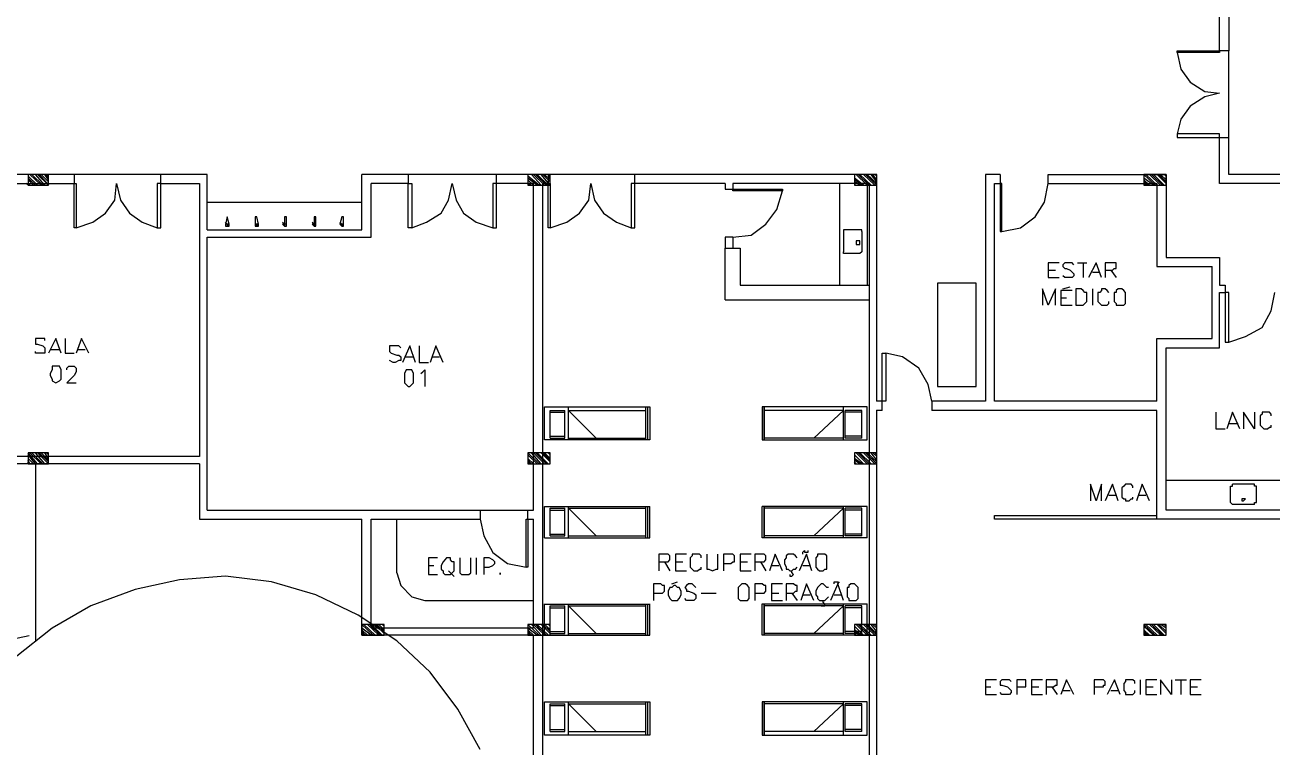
# Model space of a CAD drawing. Header units: millimetres. Extents: x -369 to -70, y -1414 to -1185.
# Drawn here: x -246.72 to -223.84, y -1309.83 to -1296.59 of the extents above; entities that cross this region are included whole.
import ezdxf

# ---------------------------------------------------------------- set-up
doc = ezdxf.new("R2010")
doc.units = ezdxf.units.MM
doc.header["$MEASUREMENT"] = 0
for name, color, linetype in [('10', 10, 'Continuous'), ('12', 12, 'Continuous'), ('2', 2, 'Continuous'), ('4', 4, 'Continuous'), ('50', 50, 'Continuous'), ('6', 6, 'Continuous'), ('64', 64, 'Continuous'), ('8', 8, 'Continuous')]:
    doc.layers.add(name, color=color, linetype=linetype)

msp = doc.modelspace()

# ---------------------------------------------------------------- linework, layer by layer
at = {"layer": '10'}
for points in [[(-224.632, -1296.35), (-224.632, -1297.062), (-224.632, -1297.062), (-224.8, -1297.062), (-224.8, -1296.35)], [(-221.451, -1299.496), (-224.8, -1299.496), (-224.8, -1299.496), (-224.8, -1298.652)], [(-224.8, -1298.652), (-224.632, -1298.652)], [(-224.632, -1299.328), (-224.632, -1298.652)], [(-245.812, -1299.328), (-249.669, -1299.328)], [(-243.511, -1299.496), (-243.511, -1304.503), (-243.511, -1304.503), (-249.533, -1304.503), (-249.533, -1304.503), (-249.533, -1299.496), (-249.533, -1299.496), (-245.812, -1299.496)], [(-245.812, -1299.328), (-245.812, -1299.496)], [(-244.222, -1299.496), (-244.222, -1299.328)], [(-243.375, -1300.343), (-243.375, -1299.328), (-243.375, -1299.328), (-244.222, -1299.328)], [(-244.222, -1299.496), (-243.511, -1299.496)], [(-239.686, -1299.328), (-240.533, -1299.328)], [(-240.533, -1300.343), (-240.533, -1299.328)], [(-239.686, -1299.496), (-240.365, -1299.496)], [(-240.365, -1300.479), (-240.365, -1299.496)], [(-239.686, -1299.328), (-239.686, -1299.496)], [(-237.116, -1299.328), (-238.063, -1299.328)], [(-238.063, -1299.496), (-238.063, -1299.328)], [(-237.388, -1299.496), (-238.063, -1299.496)], [(-237.388, -1305.486), (-237.388, -1299.496)], [(-237.216, -1313.807), (-237.216, -1299.496)], [(-237.116, -1299.496), (-237.216, -1299.496)], [(-237.116, -1299.328), (-237.116, -1299.496)], [(-231.094, -1299.328), (-235.526, -1299.328)], [(-235.526, -1299.496), (-235.526, -1299.328)], [(-233.867, -1299.496), (-235.526, -1299.496)], [(-233.867, -1299.496), (-233.867, -1299.599)], [(-233.731, -1299.496), (-233.731, -1299.599)], [(-231.23, -1299.496), (-233.731, -1299.496)], [(-231.23, -1299.496), (-231.23, -1301.63)], [(-231.094, -1299.328), (-231.094, -1303.488)], [(-228.824, -1299.328), (-229.096, -1299.328), (-229.096, -1303.488), (-229.096, -1303.488), (-230.079, -1303.488)], [(-228.928, -1303.488), (-228.928, -1299.496), (-228.928, -1299.496), (-228.824, -1299.496)], [(-228.824, -1299.328), (-228.824, -1299.496)], [(-227.945, -1299.328), (-225.779, -1299.328)], [(-227.945, -1299.496), (-227.945, -1299.328)], [(-227.945, -1299.496), (-225.95, -1299.496)], [(-225.95, -1299.496), (-225.95, -1301.018), (-225.95, -1301.018), (-224.935, -1301.018)], [(-225.779, -1299.328), (-225.779, -1300.85), (-224.8, -1300.85), (-224.8, -1300.85), (-224.8, -1301.358)], [(-215.9, -1299.328), (-224.632, -1299.328)], [(-233.867, -1299.599), (-233.731, -1299.599)], [(-243.375, -1300.343), (-240.533, -1300.343)], [(-243.375, -1300.479), (-240.365, -1300.479)], [(-243.375, -1305.486), (-243.375, -1300.479)], [(-233.867, -1300.479), (-233.867, -1300.682)], [(-233.731, -1300.479), (-233.867, -1300.479)], [(-233.731, -1300.479), (-233.731, -1300.682)], [(-225.95, -1303.488), (-225.95, -1302.337), (-224.935, -1302.337), (-224.935, -1301.018)], [(-224.8, -1301.358), (-224.696, -1301.358)], [(-224.696, -1301.358), (-224.696, -1301.494)], [(-225.779, -1305.486), (-225.779, -1302.509), (-225.779, -1302.509), (-224.8, -1302.509), (-224.8, -1302.509), (-224.8, -1301.494), (-224.8, -1301.494), (-224.696, -1301.494)], [(-231.226, -1301.626), (-231.226, -1311.98)], [(-230.99, -1303.488), (-231.094, -1303.488)], [(-231.094, -1303.656), (-231.094, -1311.645)], [(-230.99, -1303.66), (-230.99, -1303.488)], [(-230.079, -1303.488), (-230.079, -1303.66)], [(-225.95, -1303.488), (-228.928, -1303.488)], [(-230.99, -1303.66), (-231.094, -1303.66)], [(-225.95, -1303.66), (-230.079, -1303.66)], [(-222.937, -1305.654), (-225.95, -1305.654), (-225.95, -1305.654), (-225.95, -1303.66)], [(-243.511, -1304.639), (-249.533, -1304.639)], [(-243.511, -1304.639), (-243.511, -1305.654)], [(-243.375, -1305.486), (-238.367, -1305.486)], [(-238.367, -1305.486), (-238.367, -1305.654)], [(-237.488, -1305.486), (-237.388, -1305.486)], [(-237.488, -1305.654), (-237.488, -1305.486)], [(-222.937, -1305.486), (-225.779, -1305.486)], [(-243.511, -1305.654), (-240.533, -1305.654)], [(-240.533, -1307.784), (-240.533, -1305.654)], [(-240.365, -1307.648), (-240.365, -1305.654)], [(-240.365, -1305.654), (-238.367, -1305.654)], [(-237.488, -1305.654), (-237.388, -1305.654)], [(-237.384, -1307.648), (-237.384, -1305.654)], [(-228.928, -1305.586), (-225.95, -1305.586)], [(-228.928, -1305.654), (-228.928, -1305.586)], [(-225.95, -1305.654), (-228.928, -1305.654)], [(-237.384, -1307.652), (-240.365, -1307.652)], [(-237.384, -1307.784), (-240.533, -1307.784)], [(-237.384, -1313.942), (-237.384, -1307.784)]]:
    msp.add_lwpolyline(points, dxfattribs=at)
at = {"layer": '12'}
for points in [[(-246.656, -1299.528), (-246.692, -1299.496)], [(-246.284, -1299.528), (-246.284, -1299.328), (-246.656, -1299.328), (-246.656, -1299.528), (-246.284, -1299.528)], [(-246.488, -1299.528), (-246.656, -1299.36)], [(-246.52, -1299.528), (-246.656, -1299.396)], [(-246.556, -1299.528), (-246.656, -1299.428)], [(-246.624, -1299.528), (-246.656, -1299.496)], [(-246.42, -1299.528), (-246.624, -1299.328)], [(-246.388, -1299.528), (-246.588, -1299.328)], [(-246.352, -1299.528), (-246.52, -1299.328)], [(-246.456, -1299.328), (-246.284, -1299.528), (-246.284, -1299.528), (-246.488, -1299.328)], [(-246.284, -1299.464), (-246.42, -1299.328)], [(-246.284, -1299.428), (-246.352, -1299.328)], [(-246.284, -1299.396), (-246.32, -1299.328)], [(-237.08, -1299.528), (-237.08, -1299.328), (-237.488, -1299.328), (-237.488, -1299.528), (-237.08, -1299.528)], [(-237.284, -1299.528), (-237.488, -1299.36)], [(-237.316, -1299.528), (-237.488, -1299.396)], [(-237.384, -1299.528), (-237.488, -1299.428)], [(-237.42, -1299.528), (-237.488, -1299.496)], [(-237.452, -1299.528), (-237.488, -1299.528)], [(-237.248, -1299.528), (-237.42, -1299.328)], [(-237.184, -1299.528), (-237.384, -1299.328)], [(-237.148, -1299.528), (-237.352, -1299.328)], [(-237.116, -1299.528), (-237.316, -1299.328)], [(-237.08, -1299.528), (-237.248, -1299.328)], [(-237.08, -1299.464), (-237.216, -1299.328)], [(-237.08, -1299.428), (-237.184, -1299.328)], [(-237.08, -1299.396), (-237.116, -1299.328)], [(-231.09, -1299.528), (-231.09, -1299.328), (-231.497, -1299.328), (-231.497, -1299.528), (-231.09, -1299.528)], [(-231.33, -1299.528), (-231.497, -1299.396)], [(-231.362, -1299.528), (-231.497, -1299.428)], [(-231.398, -1299.528), (-231.497, -1299.464)], [(-231.465, -1299.528), (-231.497, -1299.528)], [(-231.262, -1299.528), (-231.465, -1299.328)], [(-231.226, -1299.528), (-231.43, -1299.328)], [(-231.194, -1299.528), (-231.398, -1299.328)], [(-231.126, -1299.528), (-231.33, -1299.328)], [(-231.09, -1299.528), (-231.294, -1299.328)], [(-231.09, -1299.496), (-231.262, -1299.328)], [(-231.09, -1299.464), (-231.194, -1299.328)], [(-231.09, -1299.428), (-231.158, -1299.328)], [(-231.09, -1299.36), (-231.126, -1299.328)], [(-225.982, -1299.528), (-226.186, -1299.328)], [(-225.779, -1299.528), (-225.779, -1299.328), (-226.186, -1299.328), (-226.186, -1299.528), (-225.779, -1299.528)], [(-226.014, -1299.528), (-226.186, -1299.396)], [(-226.082, -1299.528), (-226.186, -1299.428)], [(-226.118, -1299.528), (-226.186, -1299.464)], [(-226.15, -1299.528), (-226.186, -1299.528)], [(-225.946, -1299.528), (-226.15, -1299.328)], [(-225.883, -1299.528), (-226.082, -1299.328)], [(-225.847, -1299.528), (-226.05, -1299.328)], [(-225.815, -1299.528), (-226.014, -1299.328)], [(-225.779, -1299.496), (-225.946, -1299.328)], [(-225.779, -1299.464), (-225.915, -1299.328)], [(-225.779, -1299.428), (-225.883, -1299.328)], [(-225.779, -1299.36), (-225.815, -1299.328)], [(-246.488, -1304.639), (-246.656, -1304.435)], [(-246.284, -1304.639), (-246.284, -1304.435), (-246.656, -1304.435), (-246.656, -1304.639), (-246.284, -1304.639)], [(-246.52, -1304.639), (-246.656, -1304.471)], [(-246.556, -1304.639), (-246.656, -1304.539)], [(-246.624, -1304.639), (-246.656, -1304.571)], [(-246.42, -1304.639), (-246.624, -1304.435)], [(-246.388, -1304.639), (-246.588, -1304.435)], [(-246.352, -1304.639), (-246.52, -1304.435)], [(-246.284, -1304.639), (-246.488, -1304.435)], [(-246.284, -1304.603), (-246.456, -1304.435)], [(-246.284, -1304.571), (-246.42, -1304.435)], [(-246.284, -1304.539), (-246.352, -1304.435)], [(-246.284, -1304.471), (-246.32, -1304.435)], [(-237.284, -1304.639), (-237.488, -1304.435)], [(-237.08, -1304.639), (-237.08, -1304.435), (-237.488, -1304.435), (-237.488, -1304.639), (-237.08, -1304.639)], [(-237.316, -1304.639), (-237.488, -1304.471)], [(-237.384, -1304.639), (-237.488, -1304.539)], [(-237.42, -1304.639), (-237.488, -1304.571)], [(-237.248, -1304.639), (-237.42, -1304.435)], [(-237.184, -1304.639), (-237.384, -1304.435)], [(-237.148, -1304.639), (-237.352, -1304.435)], [(-237.116, -1304.639), (-237.316, -1304.435)], [(-237.08, -1304.603), (-237.248, -1304.435)], [(-237.08, -1304.571), (-237.216, -1304.435)], [(-237.08, -1304.539), (-237.184, -1304.435)], [(-237.08, -1304.471), (-237.116, -1304.435)], [(-231.09, -1304.639), (-231.09, -1304.435), (-231.497, -1304.435), (-231.497, -1304.639), (-231.09, -1304.639)], [(-231.33, -1304.639), (-231.497, -1304.471)], [(-231.362, -1304.639), (-231.497, -1304.539)], [(-231.398, -1304.639), (-231.497, -1304.571)], [(-231.262, -1304.639), (-231.465, -1304.435)], [(-231.226, -1304.639), (-231.43, -1304.435)], [(-231.194, -1304.639), (-231.398, -1304.435)], [(-231.126, -1304.639), (-231.33, -1304.435)], [(-231.09, -1304.639), (-231.294, -1304.435)], [(-231.09, -1304.603), (-231.262, -1304.435)], [(-231.09, -1304.571), (-231.194, -1304.435)], [(-231.09, -1304.503), (-231.158, -1304.435)], [(-231.09, -1304.471), (-231.126, -1304.435)], [(-246.656, -1304.639), (-246.656, -1304.603)], [(-237.452, -1304.639), (-237.488, -1304.603)], [(-231.465, -1304.639), (-231.497, -1304.603)], [(-240.329, -1307.784), (-240.533, -1307.584)], [(-240.126, -1307.784), (-240.126, -1307.584), (-240.533, -1307.584), (-240.533, -1307.784), (-240.126, -1307.784)], [(-240.361, -1307.784), (-240.533, -1307.652)], [(-240.429, -1307.784), (-240.533, -1307.684)], [(-240.465, -1307.784), (-240.533, -1307.716)], [(-240.497, -1307.784), (-240.533, -1307.752)], [(-240.293, -1307.784), (-240.497, -1307.584)], [(-240.226, -1307.784), (-240.429, -1307.584)], [(-240.194, -1307.784), (-240.397, -1307.584)], [(-240.162, -1307.784), (-240.361, -1307.584)], [(-240.126, -1307.752), (-240.293, -1307.584)], [(-240.126, -1307.716), (-240.261, -1307.584)], [(-240.126, -1307.684), (-240.226, -1307.584)], [(-240.126, -1307.616), (-240.162, -1307.584)], [(-237.284, -1307.784), (-237.488, -1307.584)], [(-237.08, -1307.784), (-237.08, -1307.584), (-237.488, -1307.584), (-237.488, -1307.784), (-237.08, -1307.784)], [(-237.316, -1307.784), (-237.488, -1307.652)], [(-237.384, -1307.784), (-237.488, -1307.684)], [(-237.42, -1307.784), (-237.488, -1307.716)], [(-237.452, -1307.784), (-237.488, -1307.752)], [(-237.248, -1307.784), (-237.42, -1307.584)], [(-237.18, -1307.784), (-237.384, -1307.584)], [(-237.148, -1307.784), (-237.352, -1307.584)], [(-237.112, -1307.784), (-237.316, -1307.584)], [(-237.08, -1307.752), (-237.248, -1307.584)], [(-237.08, -1307.716), (-237.216, -1307.584)], [(-237.08, -1307.684), (-237.18, -1307.584)], [(-237.08, -1307.616), (-237.112, -1307.584)], [(-231.09, -1307.784), (-231.09, -1307.584), (-231.497, -1307.584), (-231.497, -1307.784), (-231.09, -1307.784)], [(-231.33, -1307.784), (-231.497, -1307.616)], [(-231.362, -1307.784), (-231.497, -1307.684)], [(-231.398, -1307.784), (-231.497, -1307.716)], [(-231.465, -1307.784), (-231.497, -1307.752)], [(-231.262, -1307.784), (-231.465, -1307.584)], [(-231.226, -1307.784), (-231.43, -1307.584)], [(-231.194, -1307.784), (-231.398, -1307.584)], [(-231.126, -1307.784), (-231.33, -1307.584)], [(-231.09, -1307.784), (-231.294, -1307.584)], [(-231.09, -1307.752), (-231.262, -1307.584)], [(-231.09, -1307.716), (-231.194, -1307.584)], [(-231.09, -1307.652), (-231.158, -1307.584)], [(-231.09, -1307.616), (-231.126, -1307.584)], [(-225.982, -1307.784), (-226.186, -1307.584)], [(-225.779, -1307.784), (-225.779, -1307.584), (-226.186, -1307.584), (-226.186, -1307.784), (-225.779, -1307.784)], [(-226.014, -1307.784), (-226.186, -1307.616)], [(-226.082, -1307.784), (-226.186, -1307.684)], [(-226.118, -1307.784), (-226.186, -1307.716)], [(-226.15, -1307.784), (-226.186, -1307.752)], [(-225.946, -1307.784), (-226.15, -1307.584)], [(-225.879, -1307.784), (-226.082, -1307.584)], [(-225.847, -1307.784), (-226.05, -1307.584)], [(-225.815, -1307.784), (-226.014, -1307.584)], [(-225.779, -1307.752), (-225.946, -1307.584)], [(-225.779, -1307.716), (-225.915, -1307.584)], [(-225.779, -1307.652), (-225.879, -1307.584)], [(-225.779, -1307.616), (-225.815, -1307.584)]]:
    msp.add_lwpolyline(points, dxfattribs=at)
at = {"layer": '2'}
for points in [[(-225.579, -1297.094), (-225.511, -1297.397), (-225.339, -1297.637), (-225.071, -1297.805), (-224.8, -1297.837)], [(-224.632, -1298.652), (-224.632, -1297.062)], [(-224.8, -1297.837), (-225.071, -1297.905), (-225.339, -1298.077), (-225.511, -1298.313), (-225.579, -1298.584)], [(-244.222, -1299.328), (-245.812, -1299.328)], [(-245.776, -1300.307), (-245.473, -1300.207), (-245.237, -1300.039), (-245.069, -1299.799), (-245.033, -1299.496)], [(-245.033, -1299.496), (-244.965, -1299.799), (-244.797, -1300.039), (-244.562, -1300.207), (-244.29, -1300.307)], [(-238.063, -1299.328), (-239.686, -1299.328)], [(-239.618, -1300.307), (-239.35, -1300.207), (-239.079, -1300.039), (-238.943, -1299.799), (-238.875, -1299.496)], [(-238.875, -1299.496), (-238.807, -1299.799), (-238.671, -1300.039), (-238.435, -1300.207), (-238.131, -1300.307)], [(-235.526, -1299.328), (-237.116, -1299.328)], [(-237.08, -1300.307), (-236.777, -1300.207), (-236.541, -1300.039), (-236.373, -1299.799), (-236.337, -1299.496)], [(-236.337, -1299.496), (-236.269, -1299.799), (-236.101, -1300.039), (-235.865, -1300.207), (-235.594, -1300.307)], [(-228.792, -1300.375), (-228.452, -1300.307), (-228.184, -1300.107), (-228.013, -1299.835), (-227.945, -1299.496)], [(-233.731, -1300.479), (-233.392, -1300.443), (-233.124, -1300.239), (-232.92, -1299.971), (-232.82, -1299.631)], [(-224.632, -1302.405), (-224.324, -1302.305), (-224.02, -1302.137), (-223.852, -1301.829), (-223.784, -1301.494)], [(-230.079, -1303.488), (-230.147, -1303.184), (-230.315, -1302.88), (-230.618, -1302.677), (-230.922, -1302.609)], [(-246.524, -1304.639), (-246.524, -1307.888)], [(-238.367, -1305.486), (-237.488, -1305.486)], [(-238.367, -1305.654), (-238.299, -1305.958), (-238.131, -1306.265), (-237.86, -1306.465), (-237.52, -1306.533)], [(-238.367, -1309.882), (-238.775, -1309.139), (-239.282, -1308.463), (-239.89, -1307.888), (-240.601, -1307.412), (-241.38, -1307.041), (-242.192, -1306.805), (-243.035, -1306.701), (-243.882, -1306.769), (-244.693, -1306.941), (-245.509, -1307.245), (-246.216, -1307.652), (-246.895, -1308.192)]]:
    msp.add_lwpolyline(points, dxfattribs=at)
at = {"layer": '4'}
for points in [[(-231.769, -1299.496), (-231.769, -1301.358)], [(-231.262, -1299.496), (-231.262, -1301.358)], [(-243.375, -1299.835), (-240.533, -1299.835)], [(-242.971, -1300.239), (-243.003, -1300.107), (-243.003, -1300.107), (-243.003, -1300.107), (-243.039, -1300.239)], [(-243.003, -1300.239), (-243.039, -1300.207)], [(-242.428, -1300.239), (-242.463, -1300.107), (-242.463, -1300.107), (-242.495, -1300.107), (-242.495, -1300.239)], [(-241.956, -1300.239), (-241.988, -1300.207)], [(-241.92, -1300.239), (-241.92, -1300.107), (-241.92, -1300.107), (-241.956, -1300.107), (-241.956, -1300.239)], [(-241.412, -1300.239), (-241.448, -1300.207)], [(-241.38, -1300.239), (-241.38, -1300.107), (-241.38, -1300.107), (-241.412, -1300.107), (-241.412, -1300.239)], [(-240.873, -1300.239), (-240.873, -1300.107), (-240.873, -1300.107), (-240.905, -1300.107), (-240.941, -1300.239)], [(-240.905, -1300.239), (-240.941, -1300.207)], [(-242.971, -1300.239), (-243.003, -1300.239), (-243.003, -1300.275), (-242.971, -1300.239), (-243.003, -1300.239), (-243.039, -1300.239), (-243.039, -1300.275), (-243.003, -1300.275), (-242.971, -1300.275), (-242.971, -1300.239)], [(-242.428, -1300.239), (-242.428, -1300.239), (-242.463, -1300.239), (-242.495, -1300.239), (-242.495, -1300.275), (-242.463, -1300.275), (-242.428, -1300.275), (-242.428, -1300.239)], [(-242.463, -1300.239), (-242.463, -1300.239), (-242.463, -1300.275), (-242.463, -1300.239)], [(-241.92, -1300.239), (-241.92, -1300.239), (-241.956, -1300.239), (-241.956, -1300.275), (-241.92, -1300.275), (-241.92, -1300.239), (-241.956, -1300.239), (-241.988, -1300.239), (-241.956, -1300.275), (-241.92, -1300.275), (-241.92, -1300.239)], [(-241.38, -1300.239), (-241.38, -1300.239), (-241.412, -1300.239), (-241.412, -1300.275), (-241.38, -1300.275), (-241.38, -1300.239), (-241.412, -1300.239), (-241.448, -1300.239), (-241.412, -1300.275), (-241.38, -1300.275), (-241.38, -1300.239)], [(-240.873, -1300.239), (-240.905, -1300.239), (-240.905, -1300.275), (-240.873, -1300.239), (-240.905, -1300.239), (-240.941, -1300.239), (-240.905, -1300.275), (-240.873, -1300.275), (-240.873, -1300.239)], [(-231.398, -1300.343), (-231.701, -1300.343)], [(-231.701, -1300.343), (-231.701, -1300.343), (-231.701, -1300.375)], [(-231.701, -1300.375), (-231.701, -1300.746)], [(-231.362, -1300.375), (-231.362, -1300.343), (-231.398, -1300.343)], [(-231.362, -1300.375), (-231.362, -1300.746)], [(-231.398, -1300.579), (-231.398, -1300.547), (-231.43, -1300.547), (-231.465, -1300.547), (-231.465, -1300.579), (-231.465, -1300.615), (-231.43, -1300.615), (-231.398, -1300.615), (-231.398, -1300.579)], [(-231.362, -1300.746), (-231.398, -1300.782), (-231.398, -1300.782), (-231.669, -1300.782), (-231.669, -1300.782), (-231.701, -1300.782), (-231.701, -1300.746)], [(-229.267, -1301.322), (-229.975, -1301.322), (-229.975, -1303.22), (-229.267, -1303.22), (-229.267, -1301.322)], [(-237.184, -1303.592), (-235.254, -1303.592), (-235.254, -1303.592), (-235.254, -1304.199), (-237.184, -1304.199)], [(-237.184, -1304.199), (-237.184, -1303.592)], [(-236.745, -1304.199), (-236.745, -1303.592)], [(-235.322, -1304.199), (-235.322, -1303.592)], [(-235.29, -1304.199), (-235.29, -1303.592)], [(-231.262, -1303.592), (-233.192, -1303.592), (-233.192, -1303.592), (-233.192, -1304.199), (-231.262, -1304.199)], [(-233.156, -1304.199), (-233.156, -1303.592), (-233.156, -1303.592), (-233.156, -1304.199)], [(-231.701, -1304.199), (-231.701, -1303.592)], [(-231.262, -1304.199), (-231.262, -1303.592)], [(-237.08, -1304.167), (-237.08, -1303.66)], [(-237.08, -1303.66), (-236.813, -1303.66)], [(-237.08, -1303.692), (-236.813, -1303.692)], [(-236.813, -1304.167), (-236.813, -1303.66)], [(-236.745, -1303.66), (-236.237, -1304.167)], [(-236.745, -1303.66), (-235.322, -1303.66)], [(-231.701, -1303.66), (-233.156, -1303.66)], [(-231.701, -1303.66), (-232.245, -1304.167)], [(-231.669, -1304.167), (-231.669, -1303.66)], [(-231.362, -1303.66), (-231.669, -1303.66)], [(-231.362, -1303.692), (-231.669, -1303.692)], [(-231.362, -1304.167), (-231.362, -1303.66)], [(-237.08, -1304.131), (-236.813, -1304.131)], [(-237.08, -1304.167), (-236.813, -1304.167)], [(-236.745, -1304.167), (-235.322, -1304.167)], [(-231.701, -1304.167), (-233.156, -1304.167)], [(-231.362, -1304.131), (-231.669, -1304.131)], [(-231.362, -1304.167), (-231.669, -1304.167)], [(-222.937, -1304.943), (-225.779, -1304.943)], [(-224.564, -1305.382), (-224.596, -1305.35), (-224.596, -1305.35), (-224.596, -1305.047), (-224.596, -1305.047), (-224.564, -1305.047), (-224.564, -1305.011)], [(-224.156, -1305.011), (-224.564, -1305.011)], [(-224.124, -1305.047), (-224.156, -1305.047), (-224.156, -1305.011)], [(-224.124, -1305.35), (-224.124, -1305.047)], [(-237.184, -1305.994), (-237.184, -1305.418)], [(-237.184, -1305.418), (-235.254, -1305.418)], [(-237.08, -1305.958), (-237.08, -1305.45)], [(-237.08, -1305.45), (-236.813, -1305.45)], [(-237.08, -1305.486), (-236.813, -1305.486)], [(-236.813, -1305.958), (-236.813, -1305.45)], [(-236.745, -1305.994), (-236.745, -1305.418)], [(-236.745, -1305.45), (-236.237, -1305.958)], [(-236.745, -1305.45), (-235.322, -1305.45)], [(-235.322, -1305.994), (-235.322, -1305.418)], [(-235.29, -1305.994), (-235.29, -1305.418)], [(-235.254, -1305.994), (-235.254, -1305.418)], [(-233.192, -1305.994), (-233.192, -1305.418)], [(-231.262, -1305.418), (-233.192, -1305.418)], [(-233.156, -1305.994), (-233.156, -1305.418), (-233.156, -1305.418), (-233.156, -1305.994)], [(-231.701, -1305.45), (-233.156, -1305.45)], [(-231.701, -1305.45), (-232.245, -1305.958)], [(-231.701, -1305.994), (-231.701, -1305.418)], [(-231.669, -1305.958), (-231.669, -1305.45)], [(-231.362, -1305.45), (-231.669, -1305.45)], [(-231.362, -1305.486), (-231.669, -1305.486)], [(-231.362, -1305.958), (-231.362, -1305.45)], [(-231.262, -1305.994), (-231.262, -1305.418)], [(-222.937, -1305.486), (-225.779, -1305.486)], [(-222.937, -1305.486), (-225.779, -1305.486)], [(-224.156, -1305.382), (-224.564, -1305.382)], [(-224.324, -1305.282), (-224.36, -1305.282), (-224.392, -1305.282), (-224.392, -1305.314), (-224.36, -1305.314), (-224.324, -1305.282)], [(-224.156, -1305.382), (-224.156, -1305.35), (-224.124, -1305.35)], [(-237.08, -1305.926), (-236.813, -1305.926)], [(-231.362, -1305.926), (-231.669, -1305.926)], [(-237.184, -1305.994), (-235.254, -1305.994)], [(-237.08, -1305.958), (-236.813, -1305.958)], [(-236.745, -1305.958), (-235.322, -1305.958)], [(-231.262, -1305.994), (-233.192, -1305.994)], [(-231.701, -1305.958), (-233.156, -1305.958)], [(-231.362, -1305.958), (-231.669, -1305.958)], [(-237.184, -1307.784), (-237.184, -1307.209)], [(-237.184, -1307.213), (-235.254, -1307.213)], [(-237.08, -1307.752), (-237.08, -1307.245)], [(-237.08, -1307.245), (-236.813, -1307.245)], [(-237.08, -1307.28), (-236.813, -1307.28)], [(-236.813, -1307.752), (-236.813, -1307.245)], [(-236.745, -1307.784), (-236.745, -1307.209)], [(-236.745, -1307.245), (-236.237, -1307.752)], [(-236.745, -1307.245), (-235.322, -1307.245)], [(-235.322, -1307.784), (-235.322, -1307.209)], [(-235.286, -1307.784), (-235.286, -1307.209)], [(-235.254, -1307.784), (-235.254, -1307.209)], [(-233.192, -1307.784), (-233.192, -1307.209)], [(-231.262, -1307.213), (-233.192, -1307.213)], [(-233.156, -1307.784), (-233.156, -1307.209), (-233.156, -1307.209), (-233.156, -1307.784)], [(-231.701, -1307.245), (-233.156, -1307.245)], [(-231.701, -1307.245), (-232.241, -1307.752)], [(-231.701, -1307.784), (-231.701, -1307.209)], [(-231.669, -1307.752), (-231.669, -1307.245)], [(-231.362, -1307.245), (-231.669, -1307.245)], [(-231.362, -1307.28), (-231.669, -1307.28)], [(-231.362, -1307.752), (-231.362, -1307.245)], [(-231.262, -1307.784), (-231.262, -1307.209)], [(-237.08, -1307.716), (-236.813, -1307.716)], [(-237.08, -1307.752), (-236.813, -1307.752)], [(-236.745, -1307.752), (-235.322, -1307.752)], [(-231.701, -1307.752), (-233.156, -1307.752)], [(-231.362, -1307.716), (-231.669, -1307.716)], [(-231.362, -1307.752), (-231.669, -1307.752)], [(-237.184, -1307.784), (-235.254, -1307.784)], [(-231.262, -1307.784), (-233.192, -1307.784)], [(-237.184, -1309.003), (-235.254, -1309.003), (-235.254, -1309.003), (-235.254, -1309.614), (-237.184, -1309.614)], [(-237.184, -1309.614), (-237.184, -1309.003)], [(-237.08, -1309.546), (-237.08, -1309.039)], [(-237.08, -1309.039), (-236.813, -1309.039)], [(-237.08, -1309.071), (-236.813, -1309.071)], [(-236.813, -1309.546), (-236.813, -1309.039)], [(-236.745, -1309.614), (-236.745, -1309.003)], [(-236.745, -1309.039), (-236.237, -1309.546)], [(-236.745, -1309.039), (-235.322, -1309.039)], [(-235.322, -1309.614), (-235.322, -1309.003)], [(-235.29, -1309.614), (-235.29, -1309.003)], [(-231.262, -1309.003), (-233.192, -1309.003), (-233.192, -1309.003), (-233.192, -1309.614), (-231.262, -1309.614)], [(-233.156, -1309.614), (-233.156, -1309.003), (-233.156, -1309.003), (-233.156, -1309.614)], [(-231.701, -1309.039), (-233.156, -1309.039)], [(-231.701, -1309.039), (-232.245, -1309.546)], [(-231.701, -1309.614), (-231.701, -1309.003)], [(-231.669, -1309.546), (-231.669, -1309.039)], [(-231.362, -1309.039), (-231.669, -1309.039)], [(-231.362, -1309.071), (-231.669, -1309.071)], [(-231.362, -1309.546), (-231.362, -1309.039)], [(-231.262, -1309.614), (-231.262, -1309.003)], [(-237.08, -1309.51), (-236.813, -1309.51)], [(-237.08, -1309.546), (-236.813, -1309.546)], [(-236.745, -1309.546), (-235.322, -1309.546)], [(-231.701, -1309.546), (-233.156, -1309.546)], [(-231.362, -1309.51), (-231.669, -1309.51)], [(-231.362, -1309.546), (-231.669, -1309.546)]]:
    msp.add_lwpolyline(points, dxfattribs=at)
at = {"layer": '50'}
for points in [[(-227.745, -1300.95), (-227.945, -1300.95), (-227.945, -1300.95), (-227.945, -1301.222)], [(-227.945, -1301.086), (-227.809, -1301.086)], [(-227.473, -1300.986), (-227.505, -1300.95), (-227.541, -1300.95), (-227.609, -1300.95), (-227.641, -1300.95), (-227.677, -1300.986), (-227.677, -1301.018), (-227.641, -1301.054), (-227.609, -1301.054), (-227.541, -1301.086), (-227.505, -1301.122), (-227.473, -1301.154), (-227.473, -1301.19), (-227.505, -1301.222), (-227.541, -1301.222), (-227.609, -1301.222), (-227.641, -1301.222), (-227.677, -1301.19)], [(-227.405, -1300.95), (-227.237, -1300.95)], [(-227.301, -1300.95), (-227.301, -1301.222)], [(-226.966, -1301.222), (-227.065, -1300.95), (-227.065, -1300.95), (-227.201, -1301.222)], [(-227.133, -1301.122), (-226.998, -1301.122)], [(-226.898, -1301.086), (-226.762, -1301.086), (-226.73, -1301.054), (-226.694, -1301.054), (-226.694, -1301.018), (-226.694, -1300.986), (-226.694, -1300.95), (-226.73, -1300.95), (-226.762, -1300.95), (-226.898, -1300.95), (-226.898, -1300.95), (-226.898, -1301.222)], [(-226.794, -1301.086), (-226.694, -1301.222)], [(-227.945, -1301.222), (-227.745, -1301.222)], [(-227.809, -1301.73), (-227.809, -1301.426), (-227.809, -1301.426), (-227.945, -1301.73), (-227.945, -1301.73), (-228.049, -1301.426), (-228.049, -1301.426), (-228.049, -1301.73)], [(-227.505, -1301.458), (-227.709, -1301.458), (-227.709, -1301.73), (-227.505, -1301.73)], [(-227.709, -1301.594), (-227.609, -1301.594)], [(-227.677, -1301.426), (-227.541, -1301.39)], [(-227.437, -1301.426), (-227.437, -1301.73), (-227.437, -1301.73), (-227.337, -1301.73), (-227.301, -1301.73), (-227.269, -1301.698), (-227.237, -1301.662), (-227.237, -1301.63), (-227.237, -1301.562), (-227.237, -1301.494), (-227.269, -1301.494), (-227.301, -1301.458), (-227.337, -1301.426), (-227.437, -1301.426)], [(-227.133, -1301.426), (-227.133, -1301.73)], [(-226.83, -1301.494), (-226.83, -1301.494), (-226.862, -1301.458), (-226.898, -1301.426), (-226.966, -1301.426), (-226.966, -1301.458), (-226.998, -1301.494), (-227.034, -1301.494), (-227.034, -1301.562), (-227.034, -1301.63), (-227.034, -1301.662), (-226.998, -1301.698), (-226.966, -1301.73), (-226.898, -1301.73), (-226.862, -1301.73), (-226.83, -1301.698), (-226.83, -1301.662)], [(-226.662, -1301.426), (-226.694, -1301.458), (-226.694, -1301.494), (-226.73, -1301.494), (-226.73, -1301.562), (-226.73, -1301.63), (-226.73, -1301.662), (-226.694, -1301.698), (-226.694, -1301.73), (-226.662, -1301.73), (-226.594, -1301.73), (-226.558, -1301.73), (-226.526, -1301.698), (-226.526, -1301.662), (-226.526, -1301.63), (-226.526, -1301.562), (-226.526, -1301.494), (-226.558, -1301.458), (-226.594, -1301.426), (-226.662, -1301.426)], [(-246.352, -1302.373), (-246.352, -1302.337), (-246.42, -1302.337), (-246.456, -1302.337), (-246.524, -1302.337), (-246.524, -1302.373), (-246.524, -1302.405), (-246.524, -1302.441), (-246.488, -1302.441), (-246.388, -1302.473), (-246.352, -1302.509), (-246.352, -1302.541), (-246.352, -1302.577), (-246.352, -1302.609), (-246.42, -1302.609), (-246.456, -1302.609), (-246.524, -1302.609), (-246.524, -1302.577)], [(-246.048, -1302.609), (-246.148, -1302.337), (-246.148, -1302.337), (-246.284, -1302.609)], [(-245.98, -1302.337), (-245.98, -1302.609), (-245.812, -1302.609)], [(-245.541, -1302.609), (-245.677, -1302.337), (-245.677, -1302.337), (-245.776, -1302.609)], [(-239.822, -1302.509), (-239.858, -1302.473), (-239.926, -1302.473), (-239.958, -1302.473), (-240.026, -1302.473), (-240.026, -1302.509), (-240.026, -1302.541), (-240.026, -1302.577), (-239.994, -1302.609), (-239.89, -1302.645), (-239.858, -1302.645), (-239.822, -1302.677), (-239.822, -1302.745), (-239.858, -1302.745), (-239.926, -1302.777), (-239.958, -1302.777), (-240.026, -1302.745)], [(-239.55, -1302.777), (-239.654, -1302.473), (-239.654, -1302.473), (-239.79, -1302.777)], [(-239.486, -1302.473), (-239.486, -1302.777), (-239.314, -1302.777)], [(-239.043, -1302.777), (-239.178, -1302.473), (-239.178, -1302.473), (-239.282, -1302.777)], [(-246.252, -1302.541), (-246.084, -1302.541)], [(-245.744, -1302.541), (-245.609, -1302.541)], [(-239.754, -1302.677), (-239.586, -1302.677)], [(-239.246, -1302.677), (-239.111, -1302.677)], [(-246.148, -1302.845), (-246.216, -1302.845), (-246.216, -1302.912), (-246.252, -1302.98), (-246.252, -1303.016), (-246.216, -1303.084), (-246.216, -1303.116), (-246.148, -1303.152), (-246.084, -1303.116), (-246.048, -1303.084), (-246.048, -1303.016), (-246.048, -1302.98), (-246.048, -1302.912), (-246.084, -1302.845), (-246.148, -1302.845)], [(-245.948, -1302.912), (-245.948, -1302.912), (-245.948, -1302.88), (-245.912, -1302.845), (-245.88, -1302.845), (-245.844, -1302.845), (-245.812, -1302.845), (-245.776, -1302.88), (-245.776, -1302.912), (-245.776, -1302.948), (-245.812, -1303.016), (-245.948, -1303.152), (-245.776, -1303.152)], [(-239.686, -1302.912), (-239.722, -1302.912), (-239.754, -1302.98), (-239.754, -1303.048), (-239.754, -1303.084), (-239.754, -1303.152), (-239.722, -1303.184), (-239.686, -1303.22), (-239.654, -1303.22), (-239.618, -1303.184), (-239.586, -1303.152), (-239.586, -1303.084), (-239.586, -1303.048), (-239.586, -1302.98), (-239.618, -1302.912), (-239.654, -1302.912), (-239.686, -1302.912)], [(-239.45, -1302.98), (-239.418, -1302.948), (-239.382, -1302.912), (-239.382, -1303.22)], [(-224.867, -1303.692), (-224.867, -1303.995), (-224.696, -1303.995)], [(-224.428, -1303.995), (-224.564, -1303.692), (-224.564, -1303.692), (-224.664, -1303.995)], [(-224.156, -1303.692), (-224.156, -1303.995), (-224.156, -1303.995), (-224.36, -1303.692), (-224.36, -1303.692), (-224.36, -1303.995)], [(-223.852, -1303.76), (-223.852, -1303.728), (-223.884, -1303.692), (-223.92, -1303.692), (-223.988, -1303.692), (-224.02, -1303.692), (-224.02, -1303.728), (-224.056, -1303.76), (-224.056, -1303.792), (-224.056, -1303.86), (-224.056, -1303.928), (-224.02, -1303.963), (-223.988, -1303.995), (-223.92, -1303.995), (-223.884, -1303.963), (-223.852, -1303.963), (-223.852, -1303.928)], [(-224.632, -1303.896), (-224.46, -1303.896)], [(-226.966, -1305.314), (-226.966, -1305.011), (-226.966, -1305.011), (-227.065, -1305.314), (-227.065, -1305.314), (-227.169, -1305.011), (-227.169, -1305.011), (-227.169, -1305.314)], [(-226.662, -1305.314), (-226.762, -1305.011), (-226.762, -1305.011), (-226.898, -1305.314)], [(-226.39, -1305.078), (-226.39, -1305.047), (-226.422, -1305.011), (-226.458, -1305.011), (-226.526, -1305.011), (-226.558, -1305.047), (-226.594, -1305.078), (-226.594, -1305.114), (-226.594, -1305.182), (-226.594, -1305.25), (-226.558, -1305.282), (-226.526, -1305.282), (-226.526, -1305.314), (-226.458, -1305.314), (-226.422, -1305.282), (-226.39, -1305.282), (-226.39, -1305.25)], [(-226.086, -1305.314), (-226.222, -1305.011), (-226.222, -1305.011), (-226.322, -1305.314)], [(-226.83, -1305.214), (-226.694, -1305.214)], [(-226.286, -1305.214), (-226.154, -1305.214)], [(-239.146, -1306.365), (-239.314, -1306.365), (-239.314, -1306.365), (-239.314, -1306.669)], [(-238.979, -1306.365), (-239.011, -1306.397), (-239.043, -1306.433), (-239.079, -1306.501), (-239.079, -1306.569), (-239.043, -1306.601), (-239.043, -1306.637), (-239.011, -1306.669), (-238.979, -1306.669), (-238.911, -1306.669), (-238.875, -1306.637), (-238.843, -1306.601), (-238.843, -1306.569), (-238.843, -1306.501), (-238.843, -1306.433), (-238.875, -1306.433), (-238.911, -1306.397), (-238.911, -1306.365), (-238.979, -1306.365)], [(-238.739, -1306.365), (-238.739, -1306.601), (-238.739, -1306.637), (-238.707, -1306.669), (-238.639, -1306.669), (-238.571, -1306.669), (-238.535, -1306.637), (-238.535, -1306.601), (-238.535, -1306.365)], [(-238.435, -1306.365), (-238.435, -1306.669)], [(-238.299, -1306.533), (-238.199, -1306.533), (-238.131, -1306.501), (-238.095, -1306.465), (-238.095, -1306.433), (-238.131, -1306.397), (-238.199, -1306.365), (-238.299, -1306.365), (-238.299, -1306.365), (-238.299, -1306.669)], [(-235.086, -1306.433), (-234.95, -1306.433), (-234.914, -1306.433), (-234.882, -1306.397), (-234.882, -1306.365), (-234.882, -1306.329), (-234.914, -1306.297), (-234.95, -1306.297), (-235.086, -1306.297), (-235.086, -1306.297), (-235.086, -1306.601)], [(-234.579, -1306.297), (-234.778, -1306.297), (-234.778, -1306.297), (-234.778, -1306.601)], [(-234.307, -1306.365), (-234.307, -1306.329), (-234.339, -1306.297), (-234.375, -1306.297), (-234.443, -1306.297), (-234.475, -1306.297), (-234.475, -1306.329), (-234.511, -1306.365), (-234.511, -1306.397), (-234.511, -1306.465), (-234.511, -1306.533), (-234.475, -1306.569), (-234.443, -1306.601), (-234.375, -1306.601), (-234.339, -1306.569), (-234.307, -1306.569), (-234.307, -1306.533)], [(-234.207, -1306.297), (-234.207, -1306.501), (-234.207, -1306.569), (-234.171, -1306.569), (-234.103, -1306.601), (-234.035, -1306.569), (-234.003, -1306.569), (-234.003, -1306.501), (-234.003, -1306.297)], [(-233.899, -1306.465), (-233.763, -1306.465), (-233.731, -1306.433), (-233.699, -1306.433), (-233.699, -1306.397), (-233.699, -1306.365), (-233.699, -1306.329), (-233.731, -1306.297), (-233.763, -1306.297), (-233.899, -1306.297), (-233.899, -1306.297), (-233.899, -1306.601)], [(-233.392, -1306.297), (-233.596, -1306.297), (-233.596, -1306.297), (-233.596, -1306.601)], [(-233.324, -1306.433), (-233.192, -1306.433), (-233.156, -1306.433), (-233.124, -1306.397), (-233.124, -1306.365), (-233.124, -1306.329), (-233.156, -1306.297), (-233.192, -1306.297), (-233.324, -1306.297), (-233.324, -1306.297), (-233.324, -1306.601)], [(-232.816, -1306.601), (-232.952, -1306.297), (-232.952, -1306.297), (-233.056, -1306.601)], [(-232.548, -1306.365), (-232.58, -1306.329), (-232.616, -1306.297), (-232.648, -1306.297), (-232.684, -1306.297), (-232.716, -1306.297), (-232.748, -1306.329), (-232.748, -1306.365), (-232.784, -1306.397), (-232.784, -1306.465), (-232.748, -1306.533), (-232.748, -1306.569), (-232.716, -1306.569), (-232.684, -1306.601), (-232.648, -1306.601), (-232.616, -1306.569), (-232.58, -1306.569), (-232.548, -1306.533)], [(-232.277, -1306.601), (-232.377, -1306.297), (-232.377, -1306.297), (-232.513, -1306.601)], [(-232.445, -1306.297), (-232.445, -1306.261), (-232.445, -1306.261), (-232.413, -1306.229), (-232.413, -1306.261), (-232.413, -1306.261), (-232.377, -1306.261), (-232.345, -1306.261), (-232.345, -1306.229)], [(-232.141, -1306.297), (-232.177, -1306.297), (-232.177, -1306.329), (-232.209, -1306.365), (-232.209, -1306.397), (-232.209, -1306.465), (-232.209, -1306.533), (-232.177, -1306.569), (-232.141, -1306.601), (-232.073, -1306.601), (-232.041, -1306.569), (-232.005, -1306.569), (-232.005, -1306.533), (-232.005, -1306.465), (-232.005, -1306.397), (-232.005, -1306.365), (-232.005, -1306.329), (-232.041, -1306.297), (-232.073, -1306.297), (-232.141, -1306.297)], [(-239.314, -1306.501), (-239.214, -1306.501)], [(-238.943, -1306.601), (-238.843, -1306.705)], [(-234.982, -1306.433), (-234.882, -1306.601)], [(-234.778, -1306.433), (-234.647, -1306.433)], [(-234.778, -1306.601), (-234.579, -1306.601)], [(-233.596, -1306.433), (-233.46, -1306.433)], [(-233.596, -1306.601), (-233.392, -1306.601)], [(-233.224, -1306.433), (-233.124, -1306.601)], [(-233.02, -1306.501), (-232.884, -1306.501)], [(-232.684, -1306.669), (-232.684, -1306.701), (-232.648, -1306.701), (-232.616, -1306.669), (-232.648, -1306.633), (-232.648, -1306.601)], [(-232.445, -1306.501), (-232.309, -1306.501)], [(-239.314, -1306.669), (-239.146, -1306.669)], [(-237.996, -1306.637), (-237.996, -1306.669), (-237.996, -1306.637)], [(-235.186, -1307.009), (-235.05, -1307.009), (-235.018, -1307.009), (-234.982, -1306.973), (-234.982, -1306.941), (-234.982, -1306.905), (-234.982, -1306.873), (-235.018, -1306.873), (-235.05, -1306.837), (-235.186, -1306.837), (-235.186, -1306.837), (-235.186, -1307.145)], [(-234.85, -1306.837), (-234.746, -1306.805)], [(-234.407, -1306.905), (-234.443, -1306.873), (-234.475, -1306.841), (-234.543, -1306.841), (-234.579, -1306.873), (-234.611, -1306.905), (-234.579, -1306.941), (-234.579, -1306.973), (-234.543, -1306.973), (-234.443, -1307.009), (-234.407, -1307.041), (-234.407, -1307.077), (-234.407, -1307.109), (-234.443, -1307.145), (-234.475, -1307.145), (-234.543, -1307.145), (-234.579, -1307.145), (-234.611, -1307.109)], [(-233.564, -1306.837), (-233.596, -1306.873), (-233.632, -1306.905), (-233.632, -1306.973), (-233.632, -1307.041), (-233.632, -1307.077), (-233.632, -1307.109), (-233.596, -1307.145), (-233.564, -1307.145), (-233.496, -1307.145), (-233.46, -1307.145), (-233.428, -1307.109), (-233.428, -1307.077), (-233.428, -1307.041), (-233.428, -1306.973), (-233.428, -1306.905), (-233.46, -1306.873), (-233.496, -1306.837), (-233.564, -1306.837)], [(-233.328, -1307.009), (-233.192, -1307.009), (-233.156, -1307.009), (-233.124, -1306.973), (-233.124, -1306.941), (-233.124, -1306.905), (-233.124, -1306.873), (-233.156, -1306.873), (-233.192, -1306.837), (-233.328, -1306.837), (-233.328, -1306.837), (-233.328, -1307.145)], [(-232.82, -1306.837), (-233.02, -1306.837), (-233.02, -1306.837), (-233.02, -1307.145)], [(-232.752, -1307.009), (-232.616, -1307.009), (-232.58, -1306.973), (-232.548, -1306.973), (-232.548, -1306.941), (-232.548, -1306.905), (-232.548, -1306.873), (-232.58, -1306.873), (-232.616, -1306.841), (-232.752, -1306.841), (-232.752, -1306.841), (-232.752, -1307.145)], [(-232.245, -1307.145), (-232.377, -1306.841), (-232.377, -1306.841), (-232.481, -1307.145)], [(-231.973, -1306.905), (-232.005, -1306.905), (-232.041, -1306.873), (-232.073, -1306.841), (-232.109, -1306.841), (-232.141, -1306.873), (-232.177, -1306.905), (-232.209, -1306.973), (-232.209, -1307.041), (-232.177, -1307.077), (-232.177, -1307.109), (-232.141, -1307.145), (-232.109, -1307.145), (-232.073, -1307.145), (-232.041, -1307.145), (-232.005, -1307.109), (-231.973, -1307.077)], [(-231.701, -1307.145), (-231.805, -1306.841), (-231.805, -1306.841), (-231.937, -1307.145)], [(-231.869, -1306.841), (-231.869, -1306.805), (-231.869, -1306.805), (-231.837, -1306.805), (-231.837, -1306.805), (-231.837, -1306.805), (-231.805, -1306.805), (-231.805, -1306.841), (-231.769, -1306.805)], [(-231.565, -1306.841), (-231.601, -1306.873), (-231.601, -1306.905), (-231.633, -1306.905), (-231.633, -1306.973), (-231.633, -1307.041), (-231.633, -1307.077), (-231.601, -1307.109), (-231.601, -1307.145), (-231.565, -1307.145), (-231.497, -1307.145), (-231.465, -1307.145), (-231.43, -1307.109), (-231.43, -1307.077), (-231.43, -1307.041), (-231.43, -1306.973), (-231.43, -1306.905), (-231.465, -1306.873), (-231.497, -1306.841), (-231.565, -1306.841)], [(-234.814, -1306.873), (-234.85, -1306.905), (-234.882, -1306.905), (-234.914, -1306.973), (-234.914, -1307.041), (-234.882, -1307.109), (-234.85, -1307.145), (-234.814, -1307.145), (-234.782, -1307.145), (-234.746, -1307.145), (-234.715, -1307.109), (-234.679, -1307.041), (-234.679, -1306.973), (-234.715, -1306.905), (-234.746, -1306.905), (-234.782, -1306.873), (-234.814, -1306.873)], [(-234.307, -1307.009), (-234.035, -1307.009)], [(-233.02, -1307.009), (-232.884, -1307.009)], [(-232.648, -1307.009), (-232.548, -1307.145)], [(-232.445, -1307.041), (-232.313, -1307.041)], [(-231.869, -1307.041), (-231.737, -1307.041)], [(-233.02, -1307.145), (-232.82, -1307.145)], [(-232.109, -1307.245), (-232.109, -1307.245), (-232.073, -1307.245), (-232.041, -1307.245), (-232.041, -1307.213), (-232.073, -1307.177), (-232.073, -1307.145)], [(-228.892, -1308.599), (-229.096, -1308.599), (-229.096, -1308.599), (-229.096, -1308.867)], [(-228.624, -1308.631), (-228.656, -1308.599), (-228.724, -1308.599), (-228.756, -1308.599), (-228.792, -1308.599), (-228.824, -1308.631), (-228.824, -1308.667), (-228.824, -1308.699), (-228.792, -1308.699), (-228.692, -1308.731), (-228.656, -1308.767), (-228.624, -1308.799), (-228.624, -1308.835), (-228.656, -1308.867), (-228.724, -1308.867), (-228.756, -1308.867), (-228.792, -1308.867), (-228.824, -1308.835)], [(-228.52, -1308.731), (-228.42, -1308.731), (-228.352, -1308.731), (-228.352, -1308.699), (-228.352, -1308.631), (-228.352, -1308.599), (-228.42, -1308.599), (-228.52, -1308.599), (-228.52, -1308.599), (-228.52, -1308.867)], [(-228.049, -1308.599), (-228.248, -1308.599), (-228.248, -1308.599), (-228.248, -1308.867)], [(-227.981, -1308.731), (-227.845, -1308.731), (-227.809, -1308.699), (-227.777, -1308.699), (-227.777, -1308.667), (-227.777, -1308.631), (-227.777, -1308.599), (-227.809, -1308.599), (-227.845, -1308.599), (-227.981, -1308.599), (-227.981, -1308.599), (-227.981, -1308.867)], [(-227.473, -1308.867), (-227.609, -1308.599), (-227.609, -1308.599), (-227.709, -1308.867)], [(-227.101, -1308.731), (-226.966, -1308.731), (-226.93, -1308.731), (-226.93, -1308.699), (-226.898, -1308.699), (-226.898, -1308.631), (-226.93, -1308.599), (-226.966, -1308.599), (-227.101, -1308.599), (-227.101, -1308.599), (-227.101, -1308.867)], [(-226.626, -1308.867), (-226.726, -1308.599), (-226.726, -1308.599), (-226.862, -1308.867)], [(-226.354, -1308.667), (-226.354, -1308.631), (-226.39, -1308.599), (-226.422, -1308.599), (-226.49, -1308.599), (-226.526, -1308.599), (-226.526, -1308.631), (-226.558, -1308.667), (-226.558, -1308.699), (-226.558, -1308.767), (-226.558, -1308.799), (-226.526, -1308.835), (-226.526, -1308.867), (-226.49, -1308.867), (-226.422, -1308.867), (-226.39, -1308.867), (-226.354, -1308.835), (-226.354, -1308.799)], [(-226.254, -1308.599), (-226.254, -1308.867)], [(-225.95, -1308.599), (-226.15, -1308.599), (-226.15, -1308.599), (-226.15, -1308.867)], [(-225.679, -1308.599), (-225.679, -1308.867), (-225.679, -1308.867), (-225.883, -1308.599), (-225.883, -1308.599), (-225.883, -1308.867)], [(-225.611, -1308.599), (-225.407, -1308.599)], [(-225.511, -1308.599), (-225.511, -1308.867)], [(-225.135, -1308.599), (-225.339, -1308.599), (-225.339, -1308.599), (-225.339, -1308.867)], [(-229.096, -1308.731), (-228.996, -1308.731)], [(-229.096, -1308.867), (-228.892, -1308.867)], [(-228.248, -1308.731), (-228.117, -1308.731)], [(-228.248, -1308.867), (-228.049, -1308.867)], [(-227.877, -1308.731), (-227.777, -1308.867)], [(-227.677, -1308.799), (-227.541, -1308.799)], [(-226.794, -1308.799), (-226.658, -1308.799)], [(-226.15, -1308.731), (-226.018, -1308.731)], [(-226.15, -1308.867), (-225.95, -1308.867)], [(-225.339, -1308.731), (-225.203, -1308.731)], [(-225.339, -1308.867), (-225.135, -1308.867)]]:
    msp.add_lwpolyline(points, dxfattribs=at)
at = {"layer": '6'}
for points in [[(-233.867, -1301.63), (-233.867, -1300.682), (-233.867, -1300.682), (-233.596, -1300.682)], [(-233.596, -1300.682), (-233.596, -1301.358), (-231.23, -1301.358)], [(-233.867, -1301.63), (-231.23, -1301.63)], [(-239.89, -1306.637), (-239.89, -1305.654)], [(-239.89, -1306.637), (-239.822, -1306.873), (-239.618, -1307.077), (-239.382, -1307.145), (-239.382, -1307.145), (-237.388, -1307.145)]]:
    msp.add_lwpolyline(points, dxfattribs=at)
at = {"layer": '64'}
msp.add_lwpolyline([(-247.958, -1307.924), (-247.279, -1307.924), (-246.636, -1307.788)], dxfattribs=at)
at = {"layer": '8'}
for points in [[(-224.8, -1297.062), (-224.8, -1297.094), (-225.579, -1297.094), (-225.579, -1297.062), (-224.8, -1297.062)], [(-224.8, -1298.652), (-224.8, -1298.584), (-225.579, -1298.584), (-225.579, -1298.652), (-224.8, -1298.652)], [(-245.812, -1299.496), (-245.776, -1299.496), (-245.776, -1300.307), (-245.812, -1300.307), (-245.812, -1299.496)], [(-244.222, -1299.496), (-244.29, -1299.496), (-244.29, -1300.307), (-244.222, -1300.307), (-244.222, -1299.496)], [(-239.686, -1299.496), (-239.618, -1299.496), (-239.618, -1300.307), (-239.686, -1300.307), (-239.686, -1299.496)], [(-238.063, -1299.496), (-238.131, -1299.496), (-238.131, -1300.307), (-238.063, -1300.307), (-238.063, -1299.496)], [(-237.116, -1299.496), (-237.08, -1299.496), (-237.08, -1300.307), (-237.116, -1300.307), (-237.116, -1299.496)], [(-235.526, -1299.496), (-235.594, -1299.496), (-235.594, -1300.307), (-235.526, -1300.307), (-235.526, -1299.496)], [(-228.792, -1299.496), (-228.824, -1299.496), (-228.824, -1300.375), (-228.792, -1300.375), (-228.792, -1299.496)], [(-233.731, -1299.631), (-233.731, -1299.599), (-232.82, -1299.599), (-232.82, -1299.631), (-233.731, -1299.631)], [(-224.632, -1301.494), (-224.696, -1301.494), (-224.696, -1302.405), (-224.632, -1302.405), (-224.632, -1301.494)], [(-230.922, -1303.488), (-230.99, -1303.488), (-230.99, -1302.609), (-230.922, -1302.609), (-230.922, -1303.488)], [(-237.52, -1305.654), (-237.488, -1305.654), (-237.488, -1306.533), (-237.52, -1306.533), (-237.52, -1305.654)]]:
    msp.add_lwpolyline(points, dxfattribs=at)

doc.saveas('drawing.dxf')
